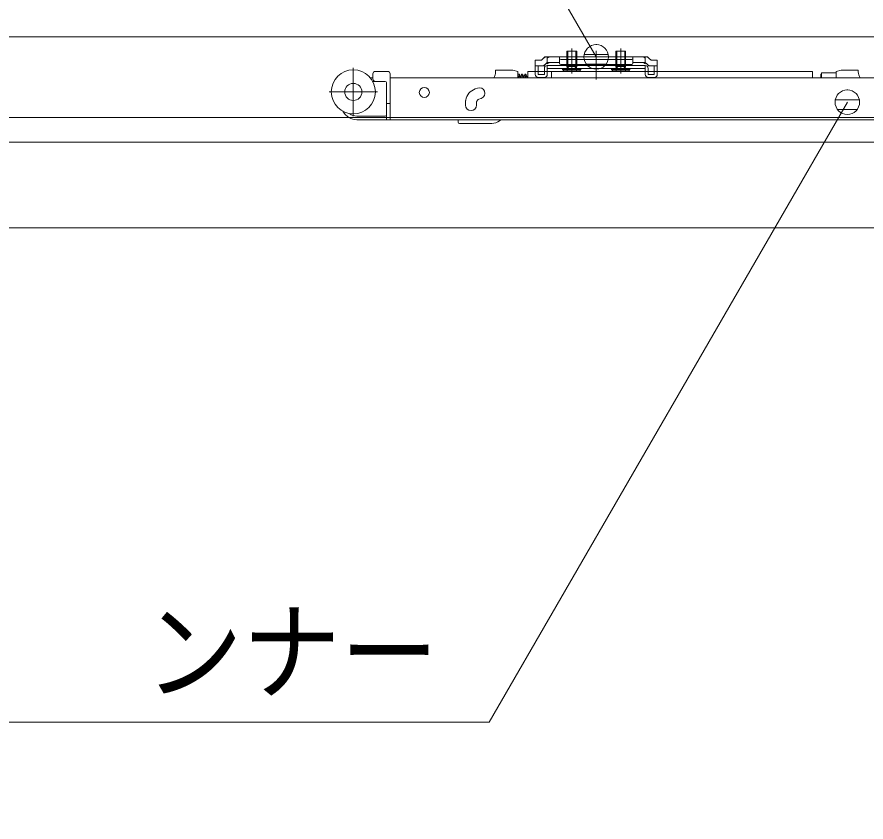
# Model space of a CAD drawing. Units: millimetres, scale not verified. Extents: x -6062 to 6062, y -3045 to 3045.
# Drawn here: x -4969 to -4622.4, y 29.2 to 358.1 of the extents above; entities that cross this region are included whole.
import ezdxf
from ezdxf.enums import TextEntityAlignment as Align

# ---------------------------------------------------------------- set-up
doc = ezdxf.new("R2010")
doc.units = ezdxf.units.MM
doc.header["$LTSCALE"] = 20
doc.layers.add('0-1_2寸法-3', color=7, linetype='Continuous', lineweight=9)
doc.layers.add('0-2_3一般', color=7, linetype='Continuous', lineweight=9)
doc.styles.add('ＭＳ ゴシック', font='')
doc.styles.get('ＭＳ ゴシック').set_extended_font_data('MS Gothic')

# ---------------------------------------------------------------- blocks, each defined once
blk = doc.blocks.new('グループ-70')
at = {"layer": '0-2_3一般'}
blk.add_line((-78696.5, 7000), (20223.5, 7000), dxfattribs=at)
blk = doc.blocks.new('グループ-71')
at = {"layer": '0-2_3一般'}
for p, q in [((-76990, 7000), (18350, 7000)), ((-59140, 6836.1), (-59140, 6882.1)), ((-59140, 6882.1), (-59060, 6882.1)), ((-59132.4, 6836.1), (-59132.4, 6882.1)), ((-59100, 6699.1), (-59100, 6905.1)), ((-59100, 6867.1), (-59100, 6749.1)), ((-59067.6, 6882.1), (-59067.6, 6836.1)), ((-59060, 6882.1), (-59060, 6836.1)), ((-58900, 6884.2), (-58900, 6730.2)), ((-58740, 6836.1), (-58740, 6882.1)), ((-58732.4, 6836.1), (-58732.4, 6882.1)), ((-58700, 6699.1), (-58700, 6905.1)), ((-58700, 6867.1), (-58700, 6749.1)), ((-58667.6, 6882.1), (-58667.6, 6836.1)), ((-59347.1, 6808.1), (-59398, 6808.1)), ((-59398, 6764.1), (-59398, 6808.1)), ((-59347.1, 6808.1), (-59332.5, 6822.6)), ((-59319.1, 6836.1), (-59332.5, 6822.6)), ((-59319.1, 6836.1), (-59300, 6836.1)), ((-59200, 6836.1), (-59300, 6836.1)), ((-59300, 6826.1), (-59280, 6836.1)), ((-59200, 6825.2), (-59200, 6836.1)), ((-59200, 6836.1), (-58600, 6836.1)), ((-59200, 6815.2), (-59200, 6825.2)), ((-59200, 6790.1), (-59200, 6815.2)), ((-59190, 6815.2), (-58610, 6815.2)), ((-59140, 6756.2), (-59140, 6836.1)), ((-59132.4, 6756.2), (-59132.4, 6836.1)), ((-59100, 6713.6), (-59100, 6797.6)), ((-59067.6, 6836.1), (-59067.6, 6756.2)), ((-59060, 6836.1), (-59060, 6756.2)), ((-58900, 6651.9), (-58900, 6853.3)), ((-58740, 6756.2), (-58740, 6836.1)), ((-58732.4, 6756.2), (-58732.4, 6836.1)), ((-58700, 6713.6), (-58700, 6797.6)), ((-58667.6, 6836.1), (-58667.6, 6756.2)), ((-58660, 6836.1), (-58660, 6756.2)), ((-58600, 6836.1), (-58600, 6825.2)), ((-58500, 6836.1), (-58600, 6836.1)), ((-58600, 6815.2), (-58600, 6825.2)), ((-58600, 6815.2), (-58600, 6790.1)), ((-58520, 6836.1), (-58500, 6826.1)), ((-58500, 6836.1), (-58480.9, 6836.1)), ((-58500, 6790.1), (-58500, 6836.1)), ((-58480.9, 6836.1), (-58467.5, 6822.6)), ((-58467.5, 6822.6), (-58452.9, 6808.1)), ((-58402, 6808.1), (-58452.9, 6808.1)), ((-58402, 6808.1), (-58402, 6764.1)), ((-60883.9, 6747.9), (-60883.9, 6351.9)), ((-59581.5, 6727.9), (-59721.5, 6727.9)), ((-59721.5, 6713.9), (-59721.5, 6727.9)), ((-59541.5, 6717.9), (-59581.5, 6727.9)), ((-59398, 6764.1), (-59398, 6762.1)), ((-59398, 6762.1), (-59347.1, 6762.1)), ((-59398, 6692.1), (-59398, 6742.1)), ((-59374, 6762.1), (-59374, 6742.1)), ((-59374, 6692.1), (-59374, 6742.1)), ((-59328, 6762.1), (-59347.1, 6762.1)), ((-59328, 6762.1), (-59314.5, 6775.6)), ((-59324, 6692.1), (-59324, 6742.1)), ((-59300, 6790.1), (-59280, 6790.1)), ((-59300, 6766.1), (-59300, 6742.1)), ((-59300, 6766.1), (-58500, 6766.1)), ((-59300, 6742.1), (-58500, 6742.1)), ((-59300, 6692.1), (-59300, 6742.1)), ((-59200, 6784.1), (-59200, 6790.1)), ((-58610, 6774.1), (-59190, 6774.1)), ((-59136.2, 6742.1), (-59140, 6756.2)), ((-59140, 6756.2), (-59132.4, 6756.2)), ((-59136.2, 6742.1), (-59132.4, 6756.2)), ((-59063.8, 6742.1), (-59067.6, 6756.2)), ((-59060, 6756.2), (-59063.8, 6742.1)), ((-58775, 6742.1), (-58775, 6732.1)), ((-58625, 6742.1), (-58775, 6742.1)), ((-58775, 6732.1), (-58765, 6722.1)), ((-58775, 6732.1), (-58625, 6732.1)), ((-58741, 6722.1), (-58722.8, 6758.9)), ((-58740, 6756.2), (-58732.4, 6756.2)), ((-58736.2, 6742.1), (-58740, 6756.2)), ((-58736.2, 6742.1), (-58732.4, 6756.2)), ((-58732.4, 6756.2), (-58667.6, 6756.2)), ((-58722.8, 6758.9), (-58700, 6771)), ((-58700, 6771), (-58677.2, 6758.9)), ((-58677.2, 6758.9), (-58659, 6722.1)), ((-58667.6, 6756.2), (-58660, 6756.2)), ((-58663.8, 6742.1), (-58667.6, 6756.2)), ((-58660, 6756.2), (-58663.8, 6742.1)), ((-58635, 6722.1), (-58625, 6732.1)), ((-58625, 6732.1), (-58625, 6742.1)), ((-58600, 6790.1), (-58600, 6784.1)), ((-58520, 6790.1), (-58500, 6790.1)), ((-58485.5, 6775.6), (-58500, 6790.1)), ((-58500, 6766.1), (-58500, 6742.1)), ((-58500, 6742.1), (-58500, 6692.1)), ((-58472, 6762.1), (-58485.5, 6775.6)), ((-58476, 6742.1), (-58476, 6692.1)), ((-58472, 6762.1), (-58452.9, 6762.1)), ((-58452.9, 6762.1), (-58402, 6762.1)), ((-58426, 6742.1), (-58426, 6692.1)), ((-58402, 6764.1), (-58402, 6762.1)), ((-58402, 6762.1), (-58402, 6742.1)), ((-58402, 6742.1), (-58402, 6692.1)), ((-56899.9, 6727.9), (-56939.9, 6717.9)), ((-56899.9, 6727.9), (-56759.9, 6727.9)), ((-56759.9, 6713.9), (-56759.9, 6727.9)), ((-60723.9, 6665.9), (-60746.3, 6665.9)), ((-60723.9, 6697.9), (-60723.9, 6655.9)), ((-60603.9, 6717.9), (-60703.9, 6717.9)), ((-60583.9, 6697.9), (-60583.9, 6665.1)), ((-60583.9, 6665.9), (-54477.9, 6665.9)), ((-60583.9, 6659.9), (-60583.9, 6665.1)), ((-60583.9, 6481.9), (-60583.9, 6659.9)), ((-59541.5, 6665.9), (-59541.5, 6717.9)), ((-59532.3, 6670.9), (-59531.6, 6665.9)), ((-59505.3, 6670.9), (-59504.6, 6665.9)), ((-59478.3, 6670.9), (-59477.6, 6665.9)), ((-59458.4, 6686.9), (-59458.3, 6687.5)), ((-59458.3, 6665.9), (-59458.3, 6716.9)), ((-59264.3, 6716.9), (-59458.3, 6716.9)), ((-59324, 6692.1), (-59374, 6692.1)), ((-59324, 6668.1), (-59374, 6668.1)), ((-59264.3, 6716.9), (-59264.3, 6665.9)), ((-57134.3, 6715.9), (-59264.3, 6715.9)), ((-58765, 6722.1), (-58635, 6722.1)), ((-58426, 6692.1), (-58476, 6692.1)), ((-58426, 6668.1), (-58476, 6668.1)), ((-57134.3, 6715.9), (-57134.3, 6665.9)), ((-57064.9, 6690.9), (-57064.9, 6665.9)), ((-57059.9, 6705.9), (-57059.9, 6665.9)), ((-56939.9, 6705.9), (-57059.9, 6705.9)), ((-56939.9, 6705.9), (-56939.9, 6717.9)), ((-56939.9, 6705.9), (-56939.9, 6665.9)), ((-60725.8, 6635.9), (-60703.9, 6635.9)), ((-60623.9, 6635.9), (-60703.9, 6635.9)), ((-60613.9, 6475.9), (-60613.9, 6625.9)), ((-60685.9, 6549.9), (-61081.9, 6549.9)), ((-59870.2, 6581.5), (-59888.9, 6574.7)), ((-60613.9, 6455.9), (-60613.9, 6475.9)), ((-60613.9, 6345.9), (-60613.9, 6455.9)), ((-60583.9, 6470.1), (-60583.9, 6481.9)), ((-60583.9, 6455.9), (-60583.9, 6345.9)), ((-59967.9, 6441.9), (-59967.9, 6461.9)), ((-59966.3, 6481.4), (-59966.2, 6481.9)), ((-59877.9, 6462.4), (-59877.9, 6461.9)), ((-59877.9, 6461.9), (-59877.9, 6441.9)), ((-59858.2, 6490.1), (-59839.4, 6496.9)), ((18350, 6340), (-76990, 6340)), ((-60623.9, 6351.9), (-60853.9, 6351.9)), ((-60853.9, 6321.9), (-60613.9, 6321.9)), ((-60613.9, 6321.9), (-60613.9, 6345.9)), ((-54477.9, 6321.9), (-60583.9, 6321.9)), ((-60027.3, 6301.9), (-60027.3, 6321.9)), ((-59689.9, 6313.8), (-59679.8, 6321.9)), ((-60017.3, 6291.9), (-59752.4, 6291.9)), ((-76680, 5440), (-53320, 5440))]:
    blk.add_line(p, q, dxfattribs=at)
for points in [[(-58740, 6882.1), (-58660, 6882.1), (-58660, 6836.1)], [(-59300, 6836.1), (-59300, 6790.1), (-59314.5, 6775.6)], [(-59398, 6742.1), (-59398, 6762.1), (-59374, 6762.1)], [(-59300, 6790.1), (-59300, 6780.1), (-59280, 6790.1), (-59200, 6790.1)], [(-59175, 6732.1), (-59165, 6722.1), (-59035, 6722.1), (-59025, 6732.1)], [(-59141, 6722.1), (-59122.8, 6758.9), (-59100, 6771), (-59077.2, 6758.9), (-59059, 6722.1)], [(-59132.4, 6756.2), (-59067.6, 6756.2), (-59060, 6756.2)], [(-58600, 6790.1), (-58520, 6790.1), (-58500, 6780.1), (-58500, 6790.1)], [(-58426, 6742.1), (-58426, 6762.1), (-58402, 6762.1)], [(-59541.5, 6675.8), (-59541.4, 6676.3), (-59541.4, 6676.9), (-59541.3, 6677.4), (-59541.2, 6678), (-59541.2, 6678.7), (-59541.1, 6679.3), (-59541, 6680), (-59541, 6680.6), (-59540.9, 6681.4), (-59540.9, 6682.1), (-59540.8, 6682.9), (-59540.7, 6683.6), (-59540.7, 6684.5), (-59540.6, 6685.3), (-59540.5, 6686.1), (-59540.4, 6686.9), (-59540.2, 6687.7), (-59539.9, 6688.4), (-59539.6, 6689.1), (-59539.1, 6689.8), (-59538.7, 6690.4), (-59538.1, 6691), (-59537.5, 6691.5), (-59536.8, 6692.1), (-59536.1, 6692.6), (-59535.3, 6693), (-59534.4, 6693.5), (-59533.5, 6693.8), (-59532.5, 6694.2), (-59531.6, 6694.4), (-59530.8, 6694.5), (-59530, 6694.5), (-59529.3, 6694.3), (-59528.6, 6694.1), (-59528, 6693.7), (-59527.4, 6693.3), (-59526.9, 6692.7), (-59526.4, 6692), (-59526, 6691.2)], [(-59531.7, 6674.5), (-59531.7, 6674.1), (-59531.8, 6673.6), (-59531.9, 6673.2), (-59531.9, 6672.8), (-59532, 6672.3), (-59532.1, 6671.9), (-59532.1, 6671.4), (-59532.2, 6671), (-59532.3, 6670.6), (-59532.4, 6670.1), (-59532.4, 6669.7), (-59532.5, 6669.3), (-59532.5, 6668.9), (-59532.6, 6668.5), (-59532.7, 6668.1), (-59532.7, 6667.7), (-59532.8, 6667.4), (-59532.8, 6667), (-59532.9, 6666.6), (-59532.9, 6666.3), (-59533, 6665.9)], [(-59529.5, 6686.7), (-59529.4, 6686.7), (-59529.2, 6686.7), (-59529.1, 6686.7), (-59529.1, 6686.6), (-59529, 6686.6), (-59529, 6686.5), (-59528.9, 6686.3), (-59528.9, 6686.1), (-59529, 6686), (-59529, 6685.7), (-59529.1, 6685.5), (-59529.2, 6685.2), (-59529.3, 6684.9), (-59529.5, 6684.5), (-59529.6, 6684.2), (-59529.8, 6683.8), (-59530, 6683.4), (-59530.1, 6683), (-59530.3, 6682.6), (-59530.4, 6682.2), (-59530.5, 6681.8), (-59530.6, 6681.4), (-59530.7, 6681), (-59530.8, 6680.6), (-59530.9, 6680.2), (-59531, 6679.8), (-59531.1, 6679.4), (-59531.1, 6679), (-59531.2, 6678.6), (-59531.2, 6678.2), (-59531.3, 6677.8), (-59531.3, 6677.4), (-59531.4, 6677), (-59531.4, 6676.6), (-59531.4, 6676.2), (-59531.5, 6675.8), (-59531.6, 6675.4), (-59531.6, 6674.9), (-59531.7, 6674.5)], [(-59526, 6691.2), (-59525.7, 6690.3), (-59525.4, 6689.2), (-59525.2, 6688.1), (-59525, 6686.9), (-59524.7, 6685.8), (-59524.6, 6684.7), (-59524.4, 6683.6), (-59524.2, 6682.5), (-59524, 6681.5), (-59523.8, 6680.5), (-59523.7, 6679.6), (-59523.5, 6678.7), (-59523.4, 6677.8), (-59523.2, 6676.9), (-59523.1, 6676.1), (-59523, 6675.3), (-59522.9, 6674.6), (-59522.7, 6673.9), (-59522.6, 6673.2), (-59522.5, 6672.5), (-59522.4, 6671.8), (-59522.3, 6671.1), (-59522.2, 6670.5), (-59522.1, 6669.9), (-59522, 6669.2), (-59522, 6668.6), (-59521.9, 6668.1), (-59521.8, 6667.5), (-59521.7, 6666.9), (-59521.6, 6666.4), (-59521.6, 6665.9)], [(-59516, 6665.9), (-59515.9, 6666.5), (-59515.8, 6667.1), (-59515.7, 6667.8), (-59515.6, 6668.4), (-59515.6, 6669.1), (-59515.5, 6669.8), (-59515.4, 6670.6), (-59515.3, 6671.3), (-59515.3, 6672.1), (-59515.2, 6672.9), (-59515.1, 6673.7), (-59515, 6674.5), (-59515, 6675.4), (-59514.9, 6676.2), (-59514.8, 6677.1), (-59514.7, 6678), (-59514.5, 6679), (-59514.3, 6680), (-59514, 6681), (-59513.7, 6682), (-59513.4, 6683.1), (-59513, 6684.2), (-59512.6, 6685.3), (-59512.1, 6686.5), (-59511.6, 6687.7), (-59511.1, 6688.9), (-59510.5, 6690.1), (-59509.9, 6691.4), (-59509.2, 6692.6), (-59508.6, 6693.6), (-59507.9, 6694.4), (-59507.3, 6695.1), (-59506.6, 6695.5), (-59506, 6695.8), (-59505.3, 6695.9), (-59504.7, 6695.8), (-59504, 6695.5), (-59503.4, 6695.1), (-59502.7, 6694.4)], [(-59504.7, 6674.5), (-59504.7, 6674.1), (-59504.8, 6673.6), (-59504.9, 6673.2), (-59504.9, 6672.8), (-59505, 6672.3), (-59505.1, 6671.9), (-59505.1, 6671.4), (-59505.2, 6671), (-59505.3, 6670.6), (-59505.4, 6670.1), (-59505.4, 6669.7), (-59505.5, 6669.3), (-59505.5, 6668.9), (-59505.6, 6668.5), (-59505.7, 6668.1), (-59505.7, 6667.7), (-59505.8, 6667.4), (-59505.8, 6667), (-59505.9, 6666.6), (-59505.9, 6666.3), (-59506, 6665.9)], [(-59502.5, 6686.7), (-59502.4, 6686.7), (-59502.3, 6686.7), (-59502.1, 6686.7), (-59502.1, 6686.6), (-59502, 6686.6), (-59502, 6686.5), (-59501.9, 6686.3), (-59501.9, 6686.2), (-59502, 6686), (-59502, 6685.7), (-59502.1, 6685.5), (-59502.2, 6685.2), (-59502.3, 6684.9), (-59502.5, 6684.5), (-59502.6, 6684.2), (-59502.8, 6683.8), (-59503, 6683.4), (-59503.1, 6683), (-59503.3, 6682.6), (-59503.4, 6682.2), (-59503.5, 6681.8), (-59503.6, 6681.4), (-59503.7, 6681), (-59503.8, 6680.6), (-59503.9, 6680.2), (-59504, 6679.8), (-59504.1, 6679.4), (-59504.1, 6679), (-59504.2, 6678.6), (-59504.2, 6678.2), (-59504.3, 6677.8), (-59504.3, 6677.4), (-59504.4, 6677), (-59504.4, 6676.6), (-59504.4, 6676.2), (-59504.5, 6675.8), (-59504.6, 6675.4), (-59504.6, 6674.9), (-59504.7, 6674.5)], [(-59502.7, 6694.4), (-59502.1, 6693.6), (-59501.5, 6692.6), (-59500.8, 6691.4), (-59500.2, 6690.1), (-59499.6, 6688.9), (-59499.1, 6687.6), (-59498.6, 6686.5), (-59498.1, 6685.3), (-59497.7, 6684.2), (-59497.3, 6683.1), (-59496.9, 6682), (-59496.6, 6681), (-59496.4, 6680), (-59496.1, 6679), (-59496, 6678), (-59495.8, 6677.1), (-59495.7, 6676.2), (-59495.6, 6675.3), (-59495.5, 6674.5), (-59495.5, 6673.7), (-59495.4, 6672.9), (-59495.3, 6672.1), (-59495.2, 6671.3), (-59495.1, 6670.6), (-59495, 6669.8), (-59495, 6669.1), (-59494.9, 6668.4), (-59494.8, 6667.8), (-59494.7, 6667.1), (-59494.7, 6666.5), (-59494.6, 6665.9)], [(-59489, 6665.9), (-59488.9, 6666.5), (-59488.8, 6667.1), (-59488.7, 6667.8), (-59488.6, 6668.4), (-59488.6, 6669.1), (-59488.5, 6669.8), (-59488.4, 6670.6), (-59488.3, 6671.3), (-59488.3, 6672.1), (-59488.2, 6672.9), (-59488.1, 6673.7), (-59488, 6674.5), (-59488, 6675.4), (-59487.9, 6676.2), (-59487.8, 6677.1), (-59487.7, 6678), (-59487.5, 6679), (-59487.3, 6680), (-59487, 6681), (-59486.7, 6682), (-59486.4, 6683.1), (-59486, 6684.2), (-59485.6, 6685.3), (-59485.1, 6686.5), (-59484.6, 6687.7), (-59484.1, 6688.9), (-59483.5, 6690.1), (-59482.9, 6691.4), (-59482.2, 6692.6), (-59481.6, 6693.6), (-59480.9, 6694.4), (-59480.3, 6695.1), (-59479.6, 6695.5), (-59479, 6695.8), (-59478.3, 6695.9), (-59477.7, 6695.8), (-59477, 6695.5), (-59476.4, 6695.1), (-59475.7, 6694.4)], [(-59477.7, 6674.5), (-59477.7, 6674.1), (-59477.8, 6673.6), (-59477.9, 6673.2), (-59477.9, 6672.8), (-59478, 6672.3), (-59478.1, 6671.9), (-59478.1, 6671.4), (-59478.2, 6671), (-59478.3, 6670.6), (-59478.4, 6670.1), (-59478.4, 6669.7), (-59478.5, 6669.3), (-59478.5, 6668.9), (-59478.6, 6668.5), (-59478.7, 6668.1), (-59478.7, 6667.7), (-59478.8, 6667.4), (-59478.8, 6667), (-59478.9, 6666.6), (-59478.9, 6666.3), (-59479, 6665.9)], [(-59475.5, 6686.7), (-59475.4, 6686.7), (-59475.2, 6686.7), (-59475.1, 6686.7), (-59475.1, 6686.6), (-59475, 6686.6), (-59475, 6686.5), (-59474.9, 6686.3), (-59474.9, 6686.1), (-59475, 6686), (-59475, 6685.7), (-59475.1, 6685.5), (-59475.2, 6685.2), (-59475.3, 6684.9), (-59475.5, 6684.5), (-59475.6, 6684.2), (-59475.8, 6683.8), (-59476, 6683.4), (-59476.1, 6683), (-59476.3, 6682.6), (-59476.4, 6682.2), (-59476.5, 6681.8), (-59476.6, 6681.4), (-59476.7, 6681), (-59476.8, 6680.6), (-59476.9, 6680.2), (-59477, 6679.8), (-59477.1, 6679.4), (-59477.1, 6679), (-59477.2, 6678.6), (-59477.2, 6678.2), (-59477.3, 6677.8), (-59477.3, 6677.4), (-59477.4, 6677), (-59477.4, 6676.6), (-59477.4, 6676.2), (-59477.5, 6675.8), (-59477.6, 6675.4), (-59477.6, 6674.9), (-59477.7, 6674.5)], [(-59475.7, 6694.4), (-59475.1, 6693.6), (-59474.5, 6692.6), (-59473.8, 6691.4), (-59473.2, 6690.1), (-59472.6, 6688.9), (-59472.1, 6687.6), (-59471.6, 6686.5), (-59471.1, 6685.3), (-59470.7, 6684.2), (-59470.3, 6683.1), (-59469.9, 6682), (-59469.6, 6681), (-59469.4, 6680), (-59469.1, 6679), (-59469, 6678), (-59468.8, 6677.1), (-59468.7, 6676.2), (-59468.6, 6675.3), (-59468.5, 6674.5), (-59468.5, 6673.7), (-59468.4, 6672.9), (-59468.3, 6672.1), (-59468.2, 6671.3), (-59468.1, 6670.6), (-59468.1, 6669.8), (-59468, 6669.1), (-59467.9, 6668.4), (-59467.8, 6667.8), (-59467.7, 6667.1), (-59467.7, 6666.5), (-59467.6, 6665.9)], [(-59462, 6665.9), (-59461.9, 6666.4), (-59461.8, 6667), (-59461.7, 6667.5), (-59461.7, 6668.1), (-59461.6, 6668.6), (-59461.5, 6669.2), (-59461.4, 6669.7), (-59461.4, 6670.2), (-59461.3, 6670.8), (-59461.2, 6671.3), (-59461.1, 6671.9), (-59461.1, 6672.4), (-59461, 6672.9), (-59460.9, 6673.5), (-59460.8, 6674), (-59460.7, 6674.6), (-59460.7, 6675.1), (-59460.6, 6675.7), (-59460.5, 6676.2), (-59460.4, 6676.7), (-59460.4, 6677.3), (-59460.3, 6677.8), (-59460.2, 6678.4), (-59460.1, 6678.9), (-59460, 6679.4), (-59459.9, 6680), (-59459.8, 6680.5), (-59459.7, 6681.1), (-59459.6, 6681.6), (-59459.5, 6682.1), (-59459.4, 6682.7), (-59459.3, 6683.2), (-59459.2, 6683.7), (-59459.1, 6684.3), (-59458.9, 6684.8), (-59458.8, 6685.3), (-59458.7, 6685.9), (-59458.6, 6686.4), (-59458.4, 6686.9)], [(-60583.9, 6470.1), (-60583.9, 6455.9), (-60613.9, 6455.9)], [(-59967.9, 6461.9), (-59967.9, 6462.4), (-59967.9, 6462.9), (-59967.9, 6463.4), (-59967.9, 6463.9), (-59967.9, 6464.4), (-59967.9, 6464.9), (-59967.9, 6465.4), (-59967.8, 6465.9), (-59967.8, 6466.4), (-59967.8, 6466.9), (-59967.8, 6467.4), (-59967.7, 6467.9), (-59967.7, 6468.4), (-59967.7, 6468.9), (-59967.7, 6469.4), (-59967.6, 6469.9), (-59967.6, 6470.4), (-59967.5, 6470.9), (-59967.5, 6471.4), (-59967.5, 6471.9), (-59967.4, 6472.4), (-59967.4, 6472.9), (-59967.3, 6473.4), (-59967.3, 6473.9), (-59967.2, 6474.4), (-59967.2, 6474.9), (-59967.1, 6475.4), (-59967, 6475.9), (-59967, 6476.4), (-59966.9, 6476.9), (-59966.9, 6477.4), (-59966.8, 6477.9), (-59966.7, 6478.4), (-59966.7, 6478.9), (-59966.6, 6479.4), (-59966.5, 6479.9), (-59966.5, 6480.4), (-59966.4, 6480.9), (-59966.3, 6481.4)], [(-59870.3, 6481.9), (-59870.6, 6481.5), (-59870.9, 6481), (-59871.2, 6480.6), (-59871.6, 6480.1), (-59871.9, 6479.7), (-59872.2, 6479.2), (-59872.5, 6478.8), (-59872.8, 6478.3), (-59873, 6477.9), (-59873.3, 6477.4), (-59873.6, 6476.9), (-59873.9, 6476.4), (-59874.1, 6476), (-59874.4, 6475.5), (-59874.6, 6475), (-59874.9, 6474.5), (-59875.1, 6474), (-59875.3, 6473.5), (-59875.5, 6473), (-59875.8, 6472.5), (-59876, 6472), (-59876.2, 6471.5), (-59876.3, 6470.9), (-59876.5, 6470.4), (-59876.7, 6469.9), (-59876.8, 6469.4), (-59877, 6468.9), (-59877.1, 6468.3), (-59877.2, 6467.8), (-59877.4, 6467.3), (-59877.5, 6466.8), (-59877.5, 6466.2), (-59877.6, 6465.7), (-59877.7, 6465.1), (-59877.8, 6464.6), (-59877.8, 6464.1), (-59877.8, 6463.5), (-59877.9, 6463), (-59877.9, 6462.4)], [(-60583.9, 6345.9), (-60583.9, 6321.9), (-60613.9, 6321.9)], [(-77000, -39740), (-77000, 6140), (-53000, 6140)]]:
    blk.add_lwpolyline(points, dxfattribs=at)
blk.add_lwpolyline([(-59025, 6732.1), (-59025, 6742.1), (-59175, 6742.1), (-59175, 6732.1)], close=True, dxfattribs=at)
for centre, radius in [((-60883.9, 6549.9), 180), ((-60883.9, 6549.9), 70), ((-60303.9, 6545.9), 41)]:
    blk.add_circle(centre, radius, dxfattribs=at)
for centre, radius, start, end in [((-59300, 6790.1), 46, 90, 135), ((-59190, 6825.2), 10, 180, 270), ((-58610, 6825.2), 10, 270, 0), ((-58500, 6790.1), 46, 45, 90), ((-59347.1, 6808.1), 46, 270, 315), ((-59300, 6742.1), 24, 90, 180), ((-59190, 6784.1), 10, 180, 270), ((-58610, 6784.1), 10, 270, 0), ((-58500, 6742.1), 24, 0, 90), ((-58452.9, 6808.1), 46, 225, 270), ((-60703.9, 6697.9), 20, 90, 180), ((-60603.9, 6697.9), 20, 0, 90), ((-59801.5, 6713.9), 80, 323.1301, 0), ((-59374, 6692.1), 24, 180, 270), ((-59324, 6692.1), 24, 270, 0), ((-58476, 6692.1), 24, 180, 270), ((-58426, 6692.1), 24, 270, 0), ((-57059.9, 6690.9), 5, 90, 180), ((-56679.9, 6713.9), 80, 180, 216.8699), ((-60703.9, 6655.9), 20, 180, 270), ((-60623.9, 6625.9), 10, 0, 90), ((-59847.9, 6461.9), 120, 110, 170.40593), ((-59854.8, 6539.2), 45, 290, 110), ((-59847.9, 6461.9), 30, 110, 138.18969), ((-60853.9, 6451.9), 130, 207.8267, 270), ((-59922.9, 6441.9), 45, 180, 0), ((-60853.9, 6451.9), 100, 232.49603, 270), ((-60623.9, 6361.9), 10, 270, 0), ((-59752.4, 6391.9), 100, 270, 308.65981), ((-60017.3, 6301.9), 10, 180, 270)]:
    blk.add_arc(centre, radius, start, end, dxfattribs=at)
blk = doc.blocks.new('グループ-72')
at = {"layer": '0-2_3一般'}
for name in ['グループ-70', 'グループ-71']:
    blk.add_blockref(name, (0, 0), dxfattribs=at)

msp = doc.modelspace()

# ---------------------------------------------------------------- linework, layer by layer
at = {"layer": '0-1_2寸法-3'}
for p, q in [((-4732.33, 346.8), (-4732.67, 346.8)), ((-4732.33, 346.8), (-4732.67, 346.8)), ((-4727.61, 342.8), (-4737.39, 342.8)), ((-4728.5, 338.8), (-4736.5, 338.8)), ((-4629.8, 328.29), (-4630.15, 328.29)), ((-4629.8, 328.29), (-4630.15, 328.29)), ((-4625.08, 324.29), (-4634.87, 324.29)), ((-4625.98, 320.29), (-4633.97, 320.29))]:
    msp.add_line(p, q, dxfattribs=at)
for points in [[(-4732.5, 341.8), (-4766.1, 400), (-5368.03, 400)], [(-5375.06, 70), (-4776.22, 70), (-4629.98, 323.3)]]:
    msp.add_lwpolyline(points, dxfattribs=at)
for centre in [(-4732.5, 341.8), (-4732.5, 341.8), (-4629.98, 323.3), (-4629.98, 323.3)]:
    msp.add_circle(centre, 5.01, dxfattribs=at)

# ---------------------------------------------------------------- block references
at = {"layer": '0-2_3一般', "xscale": 0.05, "yscale": 0.05}
msp.add_blockref('グループ-72', (-1787.5, 0), dxfattribs=at)

# ---------------------------------------------------------------- texts
at = {"layer": '0-1_2寸法-3', "style": 'ＭＳ ゴシック', "width": 0.9}
msp.add_text('ンナー', height=32.55, dxfattribs=at).set_placement((-4916.85, 72.77), align=Align.BOTTOM_LEFT)

doc.saveas('drawing.dxf')
